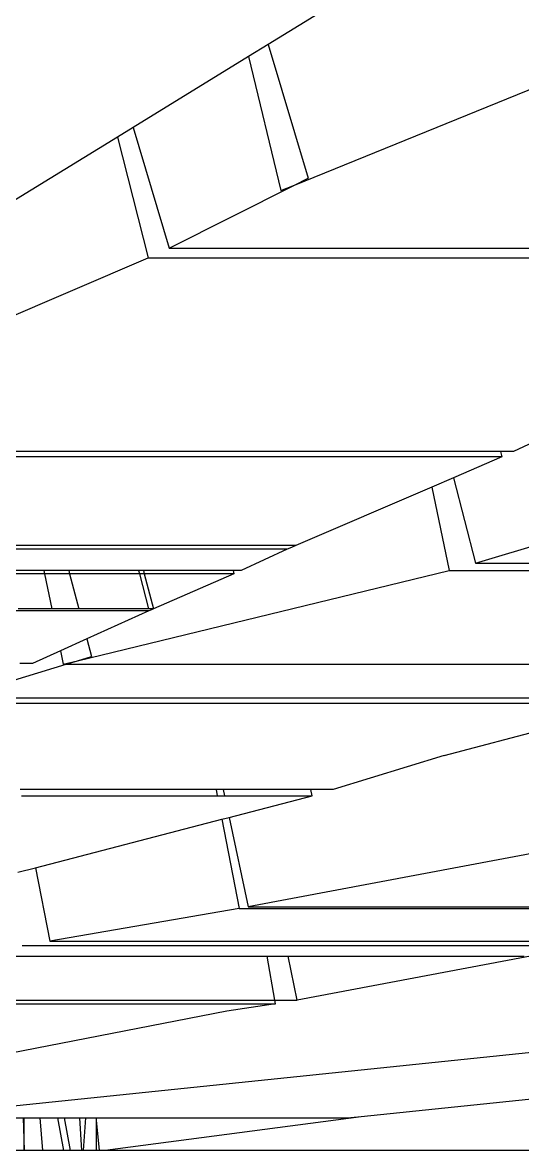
# Model space of a CAD drawing. Extents: x -24961 to 905641, y -154323 to 635957.
# Drawn here: x 438946.4 to 438999, y -132355 to -132236.2 of the extents above; entities that cross this region are included whole.
import ezdxf

# ---------------------------------------------------------------- set-up
doc = ezdxf.new("R2010")
doc.units = 0
doc.header["$LTSCALE"] = 1000
doc.header["$MEASUREMENT"] = 0

msp = doc.modelspace()

# ---------------------------------------------------------------- linework, layer by layer
for p, q in [((438988.18, -132228.68), (438972.25, -132238.47)), ((438972.25, -132238.47), (438970.16, -132239.76)), ((438972.25, -132238.47), (438976.46, -132252.57)), ((438970.16, -132239.76), (438958.01, -132247.22)), ((438970.16, -132239.76), (438973.56, -132253.88)), ((438975.03, -132253.29), (439006.81, -132240.37)), ((438958.01, -132247.22), (438956.36, -132248.23)), ((438958.01, -132247.22), (438961.81, -132259.94)), ((438956.36, -132248.23), (438924.92, -132267.55)), ((438956.36, -132248.23), (438959.6, -132260.97)), ((438961.81, -132259.94), (438975.03, -132253.29)), ((438973.56, -132253.88), (438975.03, -132253.29)), ((438975.03, -132253.29), (438976.46, -132252.57)), ((438961.81, -132259.94), (439044.11, -132259.94)), ((438926.99, -132274.93), (438959.6, -132260.97)), ((438959.6, -132260.97), (439044.37, -132260.97)), ((439011.12, -132275.23), (438998.06, -132281.39)), ((438994.08, -132293.15), (439044.49, -132277.91)), ((438996.84, -132281.94), (438912.07, -132281.94)), ((438996.7, -132281.39), (438913.29, -132281.39)), ((438996.84, -132281.94), (438991.74, -132284.14)), ((438996.7, -132281.39), (438996.84, -132281.94)), ((438998.06, -132281.39), (438996.7, -132281.39)), ((438991.74, -132284.14), (438989.47, -132285.12)), ((438991.74, -132284.14), (438994.08, -132293.15)), ((438989.47, -132285.12), (438975.15, -132291.27)), ((438989.47, -132285.12), (438991.3, -132293.91)), ((438975.15, -132291.27), (438890.41, -132291.27)), ((438974.7, -132291.48), (438974.24, -132291.68)), ((438975.15, -132291.27), (438974.7, -132291.48)), ((438974.24, -132291.68), (438889.5, -132291.68)), ((438974.24, -132291.68), (438969.4, -132293.92)), ((438952.16, -132303.43), (438991.3, -132293.91)), ((438991.3, -132293.91), (439008.44, -132293.91)), ((438994.08, -132293.15), (439008.27, -132293.15)), ((438948.62, -132293.92), (438944.82, -132293.92)), ((438948.69, -132294.27), (438944.91, -132294.27)), ((438948.62, -132293.92), (438948.69, -132294.27)), ((438951.25, -132293.92), (438948.62, -132293.92)), ((438948.69, -132294.27), (438949.46, -132297.95)), ((438951.34, -132294.27), (438948.69, -132294.27)), ((438951.25, -132293.92), (438951.34, -132294.27)), ((438958.59, -132293.92), (438951.25, -132293.92)), ((438951.34, -132294.27), (438952.31, -132297.95)), ((438958.68, -132294.27), (438951.34, -132294.27)), ((438958.59, -132293.92), (438958.68, -132294.27)), ((438959.11, -132293.92), (438958.59, -132293.92)), ((438958.68, -132294.27), (438959.63, -132297.95)), ((438959.2, -132294.27), (438958.68, -132294.27)), ((438959.11, -132293.92), (438959.2, -132294.27)), ((438968.55, -132293.92), (438959.11, -132293.92)), ((438959.2, -132294.27), (438960.18, -132297.95)), ((438968.64, -132294.27), (438959.2, -132294.27)), ((438968.64, -132294.27), (438960.18, -132297.95)), ((438968.55, -132293.92), (438968.64, -132294.27)), ((438969.4, -132293.92), (438968.55, -132293.92)), ((438959.69, -132298.17), (438874.92, -132298.17)), ((438949.46, -132297.95), (438945.9, -132297.95)), ((438952.31, -132297.95), (438949.46, -132297.95)), ((438959.63, -132297.95), (438952.31, -132297.95)), ((438959.69, -132298.17), (438953.15, -132301.13)), ((438960.18, -132297.95), (438959.63, -132297.95)), ((438959.94, -132298.06), (438959.69, -132298.17)), ((438960.18, -132297.95), (438959.94, -132298.06)), ((438953.15, -132301.13), (438950.38, -132302.38)), ((438953.15, -132301.13), (438953.63, -132302.98)), ((438950.38, -132302.38), (438947.44, -132303.71)), ((438950.38, -132302.38), (438950.67, -132303.79)), ((438950.67, -132303.79), (438952.16, -132303.43)), ((438950.98, -132303.79), (438952.16, -132303.43)), ((438952.16, -132303.43), (438953.63, -132302.98)), ((438939.44, -132307.33), (438950.98, -132303.79)), ((438947.44, -132303.71), (438946.1, -132303.71)), ((438950.67, -132303.79), (438950.98, -132303.79)), ((438950.98, -132303.79), (439010.69, -132303.79)), ((438937.53, -132307.88), (439011.62, -132307.88)), ((438939.44, -132307.33), (439011.49, -132307.33)), ((438990.78, -132313.41), (439011.62, -132307.88)), ((438990.78, -132313.41), (438979.09, -132317.01)), ((438966.75, -132317.01), (438946.13, -132317.01)), ((438946.26, -132317.65), (438966.88, -132317.65)), ((438966.75, -132317.01), (438966.88, -132317.65)), ((438967.52, -132317.01), (438966.75, -132317.01)), ((438966.88, -132317.65), (438967.65, -132317.65)), ((438967.52, -132317.01), (438967.65, -132317.65)), ((438976.72, -132317.01), (438967.52, -132317.01)), ((438967.65, -132317.65), (438976.87, -132317.65)), ((438968.13, -132319.93), (438976.87, -132317.65)), ((438976.87, -132317.65), (438976.72, -132317.01)), ((438979.09, -132317.01), (438976.72, -132317.01)), ((438967.36, -132320.13), (438968.13, -132319.93)), ((438968.13, -132319.93), (438970.13, -132329.36)), ((439021.08, -132319.77), (438970.13, -132329.36)), ((438947.74, -132325.25), (438967.36, -132320.13)), ((438967.36, -132320.13), (438969.19, -132329.53)), ((438945.88, -132325.72), (438947.74, -132325.25)), ((438947.74, -132325.25), (438949.25, -132332.99)), ((438969.19, -132329.53), (438949.25, -132332.99)), ((438969.19, -132329.53), (439030.78, -132329.53)), ((438970.13, -132329.36), (439030.75, -132329.36)), ((438949.25, -132332.99), (439007.86, -132332.99)), ((438946.33, -132333.43), (439007.92, -132333.43)), ((439001.15, -132334.3), (438975.31, -132339.19)), ((438938.22, -132334.55), (438972.14, -132334.55)), ((438972.93, -132339.19), (438972.14, -132334.55)), ((438972.14, -132334.55), (438974.33, -132334.55)), ((438975.31, -132339.19), (438974.33, -132334.55)), ((438974.33, -132334.55), (438999.18, -132334.55)), ((438911.41, -132339.58), (438973, -132339.58)), ((438913.72, -132339.19), (438972.93, -132339.19)), ((438973, -132339.58), (438967.89, -132340.36)), ((438973, -132339.58), (438972.93, -132339.19)), ((438972.93, -132339.19), (438975.31, -132339.19)), ((439036.33, -132340.96), (438934.47, -132351.5)), ((438967.89, -132340.36), (438934.76, -132346.8)), ((439055.17, -132343.93), (438982.04, -132351.5)), ((438945.59, -132351.61), (438946.43, -132351.61)), ((438946.43, -132351.61), (438946.51, -132353.83)), ((438946.43, -132351.61), (438946.51, -132351.61)), ((438946.51, -132351.61), (438946.51, -132353.83)), ((438946.51, -132351.61), (438948.21, -132351.61)), ((438948.21, -132351.61), (438948.49, -132355.04)), ((438948.21, -132351.61), (438950.1, -132351.61)), ((438950.72, -132355.04), (438950.1, -132351.61)), ((438950.1, -132351.61), (438950.78, -132351.61)), ((438951.43, -132355.04), (438950.78, -132351.61)), ((438950.78, -132351.61), (438952.38, -132351.61)), ((438952.38, -132351.61), (438952.57, -132355.04)), ((438952.38, -132351.61), (438953, -132351.61)), ((438953, -132351.61), (438952.77, -132355.04)), ((438953, -132351.61), (438954.12, -132351.61)), ((438954.12, -132351.61), (438954.14, -132351.83)), ((438954.12, -132351.61), (438980.94, -132351.61)), ((438954.14, -132351.83), (438954.14, -132355.04)), ((438954.14, -132351.83), (438954.44, -132355.04)), ((438982.04, -132351.5), (438955.08, -132355.04)), ((438982.04, -132351.5), (438980.94, -132351.61)), ((438946.51, -132353.83), (438946.51, -132355.04)), ((438946.51, -132353.83), (438946.55, -132355.04)), ((438946.51, -132355.04), (438945.36, -132355.04)), ((438946.55, -132355.04), (438946.51, -132355.04)), ((438948.49, -132355.04), (438946.55, -132355.04)), ((438950.72, -132355.04), (438948.49, -132355.04)), ((438951.43, -132355.04), (438950.72, -132355.04)), ((438952.57, -132355.04), (438951.43, -132355.04)), ((438952.77, -132355.04), (438952.57, -132355.04)), ((438954.14, -132355.04), (438952.77, -132355.04)), ((438954.44, -132355.04), (438954.14, -132355.04)), ((438955.08, -132355.04), (438954.44, -132355.04)), ((439056.21, -132355.04), (438955.08, -132355.04))]:
    msp.add_line(p, q)

doc.saveas('drawing.dxf')
